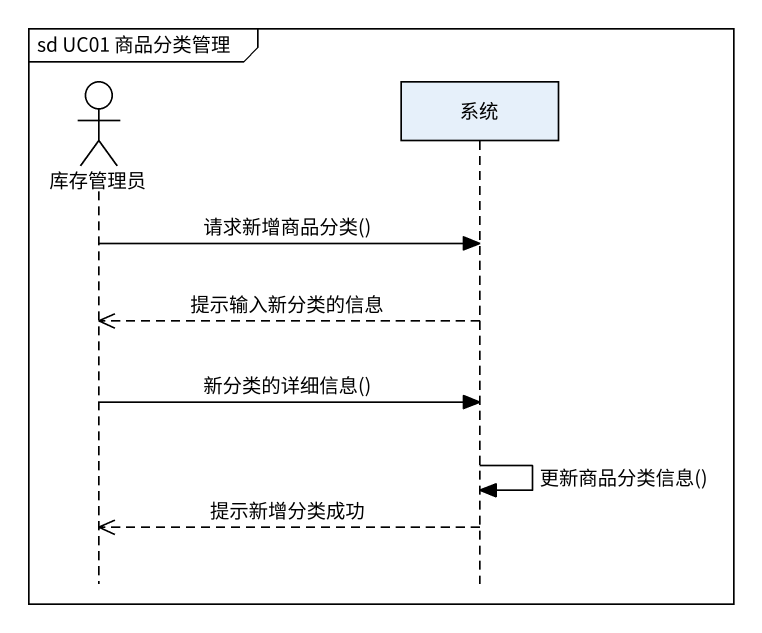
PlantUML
@startuml
mainframe sd UC01 商品分类管理
hide footbox
actor 库存管理员
participant 系统

库存管理员 -> 系统 : 请求新增商品分类()
系统 -->> 库存管理员 : 提示输入新分类的信息
库存管理员 -> 系统 : 新分类的详细信息()
系统 -> 系统 : 更新商品分类信息()
系统 -->> 库存管理员 : 提示新增分类成功
@enduml
